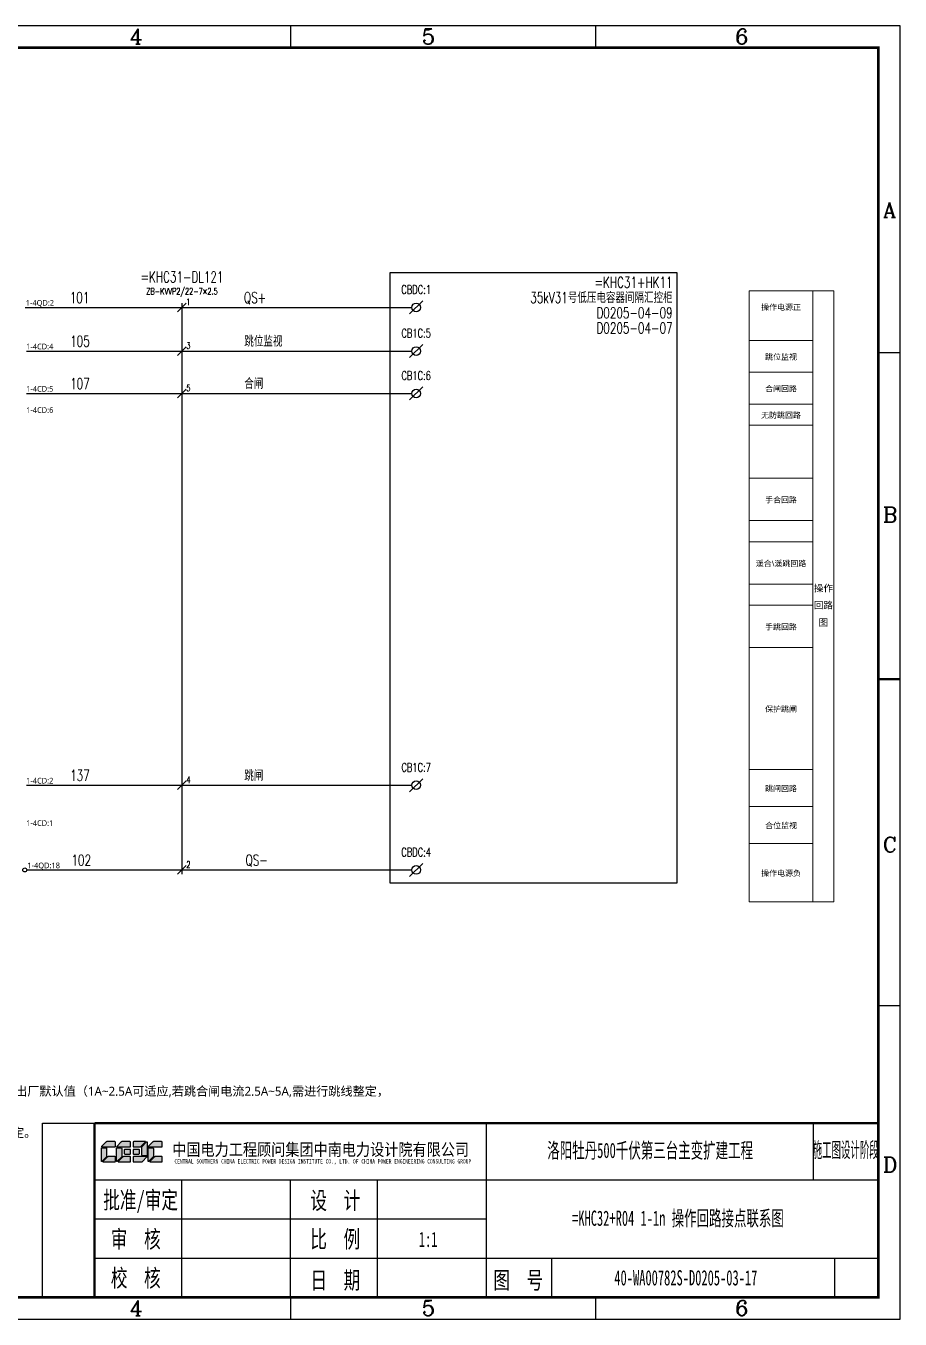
# Model space of a CAD drawing. Header units: inches. Extents: x 0 to 420, y 0 to 297.
# Drawn here: x 219.2 to 420, y 0 to 297 of the extents above; entities that cross this region are included whole.
import ezdxf
from ezdxf.enums import TextEntityAlignment as Align

# ---------------------------------------------------------------- set-up
doc = ezdxf.new("R2010")
doc.units = ezdxf.units.IN
doc.header["$MEASUREMENT"] = 0
for name, color, linetype, lineweight in [('EPLAN100', 7, 'Continuous', 25), ('EPLAN108', 7, 'Continuous', 25), ('EPLAN110', 7, 'Continuous', 0), ('EPLAN300', 7, 'Continuous', 25), ('EPLAN400', 7, 'Continuous', 25)]:
    doc.layers.add(name, color=color, linetype=linetype, lineweight=lineweight)
doc.layers.add('GPDRAW', color=1, linetype='Continuous')
doc.layers.add('layer 1', color=7, linetype='Continuous')
doc.layers.add('vhbarcode', color=7, linetype='Continuous', plot=False)
doc.styles.add('ROMANC', font='romanc')
doc.styles.add('SDDP', font='romans.shx', dxfattribs={"width": 0.7, "height": 2.5, "bigfont": 'hzdx1.shx'})
doc.styles.add('ZNDLXXDA_TEXT_STYLE', font='仿宋_GB2312.ttf')
doc.styles.add('微软雅黑', font='')
doc.styles.get('微软雅黑').set_extended_font_data('微软雅黑')

# ---------------------------------------------------------------- blocks, each defined once
blk = doc.blocks.new('XXDAFRAM-CH-HENG-A3')
at = {"color": 1}
for p, q in [((280, 297), (280, 292)), ((350, 297), (350, 292)), ((415, 222), (420, 222)), ((415, 72), (420, 72)), ((280, 5), (280, 0)), ((350, 5), (350, 0))]:
    blk.add_line(p, q, dxfattribs=at)
at = {"color": 1, "lineweight": 50}
blk.add_line((415, 147), (420, 147), dxfattribs=at)
at = {"color": 1}
blk.add_lwpolyline([(0, 0), (420, 0), (420, 297), (0, 297)], close=True, dxfattribs=at)
at = {"color": 1, "const_width": 0.6}
blk.add_lwpolyline([(25, 5), (415, 5), (415, 292), (25, 292)], close=True, dxfattribs=at)
at = {"color": 1, "style": 'ROMANC'}
for s, p in [('4', (244.59, 292.79)), ('5', (311.7, 292.79)), ('6', (383.65, 292.79)), ('4', (244.59, 0.79)), ('5', (311.7, 0.79)), ('6', (383.65, 0.79))]:
    blk.add_text(s, height=3.5, dxfattribs=at).set_placement(p, align=Align.CENTER)
for s, p in [('A', (416.07, 252.97)), ('B', (416.07, 183)), ('C', (416.07, 107.22)), ('D', (416.07, 33.72))]:
    blk.add_text(s, height=3.5, dxfattribs=at).set_placement(p)
blk = doc.blocks.new('ZNDLTubiao中文图标中能建版改')
h = blk.add_hatch(color=154)
h.set_gradient(color1=(0, 76, 153), color2=(0, 84, 168), one_color=1, tint=0.33)
edge = h.paths.add_edge_path()
edge.add_spline(control_points=[(-171.73, 33.02), (-171.73, 32.95), (-171.79, 32.89), (-171.86, 32.89), (-171.86, 32.89), (-171.86, 32.89), (-173.04, 32.89), (-173.04, 32.89), (-173.04, 32.89), (-173.11, 32.89), (-173.17, 32.95), (-173.17, 33.02), (-173.17, 33.02), (-173.17, 33.02), (-173.17, 33.86), (-173.17, 33.86), (-173.17, 33.86), (-173.17, 33.93), (-173.11, 33.99), (-173.04, 33.99), (-173.04, 33.99), (-173.04, 33.99), (-171.86, 33.99), (-171.86, 33.99), (-171.86, 33.99), (-171.79, 33.99), (-171.73, 33.93), (-171.73, 33.86), (-171.73, 33.86), (-171.73, 33.86), (-171.73, 33.02), (-171.73, 33.02)], knot_values=[0, 0, 0, 0, 0.125, 0.125, 0.125, 0.125, 0.25, 0.25, 0.25, 0.25, 0.375, 0.375, 0.375, 0.375, 0.5, 0.5, 0.5, 0.5, 0.625, 0.625, 0.625, 0.625, 0.75, 0.75, 0.75, 0.75, 0.875, 0.875, 0.875, 0.875, 1, 1, 1, 1], degree=3, periodic=0)
edge = h.paths.add_edge_path()
edge.add_spline(control_points=[(-174.86, 34.36), (-174.9, 34.36), (-174.94, 34.32), (-174.94, 34.27), (-174.94, 34.27), (-174.94, 34.27), (-174.94, 31.2), (-174.94, 31.2), (-174.94, 31.2), (-174.94, 31.17), (-174.89, 31.15), (-174.86, 31.19), (-174.86, 31.19), (-174.86, 31.19), (-173.81, 32.23), (-173.81, 32.23), (-173.81, 32.23), (-173.75, 32.29), (-173.74, 32.33), (-173.74, 32.4), (-173.74, 32.4), (-173.74, 32.4), (-173.74, 34.2), (-173.74, 34.2), (-173.74, 34.2), (-173.74, 34.34), (-173.81, 34.36), (-173.89, 34.36), (-173.89, 34.36), (-173.89, 34.36), (-174.86, 34.36), (-174.86, 34.36)], knot_values=[0, 0, 0, 0, 0.125, 0.125, 0.125, 0.125, 0.25, 0.25, 0.25, 0.25, 0.375, 0.375, 0.375, 0.375, 0.5, 0.5, 0.5, 0.5, 0.625, 0.625, 0.625, 0.625, 0.75, 0.75, 0.75, 0.75, 0.875, 0.875, 0.875, 0.875, 1, 1, 1, 1], degree=3, periodic=0)
edge = h.paths.add_edge_path()
edge.add_spline(control_points=[(-171.73, 31.27), (-171.73, 31.13), (-171.81, 31.11), (-171.89, 31.11), (-171.89, 31.11), (-171.89, 31.11), (-174.57, 31.11), (-174.57, 31.11), (-174.57, 31.11), (-174.59, 31.11), (-174.62, 31.16), (-174.58, 31.2), (-174.58, 31.2), (-174.58, 31.2), (-173.53, 32.25), (-173.53, 32.25), (-173.53, 32.25), (-173.47, 32.31), (-173.43, 32.32), (-173.36, 32.32), (-173.36, 32.32), (-173.36, 32.32), (-171.84, 32.32), (-171.84, 32.32), (-171.84, 32.32), (-171.73, 32.32), (-171.73, 32.26), (-171.73, 32.17), (-171.73, 32.17), (-171.73, 32.17), (-171.73, 31.27), (-171.73, 31.27)], knot_values=[0, 0, 0, 0, 0.125, 0.125, 0.125, 0.125, 0.25, 0.25, 0.25, 0.25, 0.375, 0.375, 0.375, 0.375, 0.5, 0.5, 0.5, 0.5, 0.625, 0.625, 0.625, 0.625, 0.75, 0.75, 0.75, 0.75, 0.875, 0.875, 0.875, 0.875, 1, 1, 1, 1], degree=3, periodic=0)
edge = h.paths.add_edge_path()
edge.add_spline(control_points=[(-171.73, 34.64), (-171.73, 34.6), (-171.77, 34.56), (-171.81, 34.56), (-171.81, 34.56), (-171.81, 34.56), (-174.91, 34.56), (-174.91, 34.56), (-174.91, 34.56), (-174.93, 34.56), (-174.96, 34.61), (-174.92, 34.64), (-174.92, 34.64), (-174.92, 34.64), (-173.87, 35.7), (-173.87, 35.7), (-173.87, 35.7), (-173.82, 35.75), (-173.78, 35.77), (-173.71, 35.77), (-173.71, 35.77), (-173.71, 35.77), (-171.89, 35.77), (-171.89, 35.77), (-171.89, 35.77), (-171.74, 35.77), (-171.73, 35.7), (-171.73, 35.62), (-171.73, 35.62), (-171.73, 35.62), (-171.73, 34.64), (-171.73, 34.64)], knot_values=[0, 0, 0, 0, 0.125, 0.125, 0.125, 0.125, 0.25, 0.25, 0.25, 0.25, 0.375, 0.375, 0.375, 0.375, 0.5, 0.5, 0.5, 0.5, 0.625, 0.625, 0.625, 0.625, 0.75, 0.75, 0.75, 0.75, 0.875, 0.875, 0.875, 0.875, 1, 1, 1, 1], degree=3, periodic=0)
edge = h.paths.add_edge_path()
edge.add_spline(control_points=[(-178.35, 34.36), (-178.39, 34.36), (-178.43, 34.32), (-178.43, 34.27), (-178.43, 34.27), (-178.43, 34.27), (-178.43, 31.23), (-178.43, 31.23), (-178.43, 31.23), (-178.43, 31.21), (-178.38, 31.18), (-178.35, 31.22), (-178.35, 31.22), (-178.35, 31.22), (-177.3, 32.26), (-177.3, 32.26), (-177.3, 32.26), (-177.25, 32.32), (-177.23, 32.36), (-177.23, 32.43), (-177.23, 32.43), (-177.23, 32.43), (-177.23, 34.2), (-177.23, 34.2), (-177.23, 34.2), (-177.23, 34.34), (-177.3, 34.36), (-177.38, 34.36), (-177.38, 34.36), (-177.38, 34.36), (-178.35, 34.36), (-178.35, 34.36)], knot_values=[0, 0, 0, 0, 0.125, 0.125, 0.125, 0.125, 0.25, 0.25, 0.25, 0.25, 0.375, 0.375, 0.375, 0.375, 0.5, 0.5, 0.5, 0.5, 0.625, 0.625, 0.625, 0.625, 0.75, 0.75, 0.75, 0.75, 0.875, 0.875, 0.875, 0.875, 1, 1, 1, 1], degree=3, periodic=0)
edge = h.paths.add_edge_path()
edge.add_spline(control_points=[(-175.22, 31.27), (-175.22, 31.13), (-175.29, 31.11), (-175.37, 31.11), (-175.37, 31.11), (-175.37, 31.11), (-178.09, 31.11), (-178.09, 31.11), (-178.09, 31.11), (-178.12, 31.11), (-178.14, 31.16), (-178.11, 31.2), (-178.11, 31.2), (-178.11, 31.2), (-177.05, 32.25), (-177.05, 32.25), (-177.05, 32.25), (-177, 32.31), (-176.96, 32.32), (-176.89, 32.32), (-176.89, 32.32), (-176.89, 32.32), (-175.33, 32.32), (-175.33, 32.32), (-175.33, 32.32), (-175.21, 32.32), (-175.22, 32.26), (-175.22, 32.17), (-175.22, 32.17), (-175.22, 32.17), (-175.22, 31.27), (-175.22, 31.27)], knot_values=[0, 0, 0, 0, 0.125, 0.125, 0.125, 0.125, 0.25, 0.25, 0.25, 0.25, 0.375, 0.375, 0.375, 0.375, 0.5, 0.5, 0.5, 0.5, 0.625, 0.625, 0.625, 0.625, 0.75, 0.75, 0.75, 0.75, 0.875, 0.875, 0.875, 0.875, 1, 1, 1, 1], degree=3, periodic=0)
edge = h.paths.add_edge_path()
edge.add_spline(control_points=[(-175.22, 34.64), (-175.22, 34.6), (-175.25, 34.56), (-175.3, 34.56), (-175.3, 34.56), (-175.3, 34.56), (-178.4, 34.56), (-178.4, 34.56), (-178.4, 34.56), (-178.42, 34.56), (-178.45, 34.61), (-178.41, 34.64), (-178.41, 34.64), (-178.41, 34.64), (-177.37, 35.7), (-177.37, 35.7), (-177.37, 35.7), (-177.31, 35.75), (-177.27, 35.77), (-177.21, 35.77), (-177.21, 35.77), (-177.21, 35.77), (-175.38, 35.77), (-175.38, 35.77), (-175.38, 35.77), (-175.23, 35.77), (-175.22, 35.7), (-175.22, 35.62), (-175.22, 35.62), (-175.22, 35.62), (-175.22, 34.64), (-175.22, 34.64)], knot_values=[0, 0, 0, 0, 0.125, 0.125, 0.125, 0.125, 0.25, 0.25, 0.25, 0.25, 0.375, 0.375, 0.375, 0.375, 0.5, 0.5, 0.5, 0.5, 0.625, 0.625, 0.625, 0.625, 0.75, 0.75, 0.75, 0.75, 0.875, 0.875, 0.875, 0.875, 1, 1, 1, 1], degree=3, periodic=0)
edge = h.paths.add_edge_path()
edge.add_spline(control_points=[(-167.59, 34.36), (-167.64, 34.36), (-167.67, 34.32), (-167.67, 34.27), (-167.67, 34.27), (-167.67, 34.27), (-167.67, 31.2), (-167.67, 31.2), (-167.67, 31.2), (-167.67, 31.18), (-167.63, 31.15), (-167.59, 31.19), (-167.59, 31.19), (-167.59, 31.19), (-166.55, 32.24), (-166.55, 32.24), (-166.55, 32.24), (-166.49, 32.29), (-166.48, 32.33), (-166.48, 32.4), (-166.48, 32.4), (-166.48, 32.4), (-166.48, 34.2), (-166.48, 34.2), (-166.48, 34.2), (-166.48, 34.34), (-166.54, 34.36), (-166.62, 34.36), (-166.62, 34.36), (-166.62, 34.36), (-167.59, 34.36), (-167.59, 34.36)], knot_values=[0, 0, 0, 0, 0.125, 0.125, 0.125, 0.125, 0.25, 0.25, 0.25, 0.25, 0.375, 0.375, 0.375, 0.375, 0.5, 0.5, 0.5, 0.5, 0.625, 0.625, 0.625, 0.625, 0.75, 0.75, 0.75, 0.75, 0.875, 0.875, 0.875, 0.875, 1, 1, 1, 1], degree=3, periodic=0)
edge = h.paths.add_edge_path()
edge.add_spline(control_points=[(-164.46, 31.27), (-164.46, 31.13), (-164.54, 31.11), (-164.62, 31.11), (-164.62, 31.11), (-164.62, 31.11), (-167.31, 31.11), (-167.31, 31.11), (-167.31, 31.11), (-167.34, 31.11), (-167.36, 31.16), (-167.33, 31.2), (-167.33, 31.2), (-167.33, 31.2), (-166.27, 32.25), (-166.27, 32.25), (-166.27, 32.25), (-166.22, 32.3), (-166.18, 32.32), (-166.11, 32.32), (-166.11, 32.32), (-166.11, 32.32), (-164.57, 32.32), (-164.57, 32.32), (-164.57, 32.32), (-164.45, 32.32), (-164.46, 32.26), (-164.46, 32.17), (-164.46, 32.17), (-164.46, 32.17), (-164.46, 31.27), (-164.46, 31.27)], knot_values=[0, 0, 0, 0, 0.125, 0.125, 0.125, 0.125, 0.25, 0.25, 0.25, 0.25, 0.375, 0.375, 0.375, 0.375, 0.5, 0.5, 0.5, 0.5, 0.625, 0.625, 0.625, 0.625, 0.75, 0.75, 0.75, 0.75, 0.875, 0.875, 0.875, 0.875, 1, 1, 1, 1], degree=3, periodic=0)
edge = h.paths.add_edge_path()
edge.add_spline(control_points=[(-164.46, 34.64), (-164.46, 34.6), (-164.49, 34.56), (-164.54, 34.56), (-164.54, 34.56), (-164.54, 34.56), (-167.66, 34.56), (-167.66, 34.56), (-167.66, 34.56), (-167.69, 34.56), (-167.71, 34.61), (-167.68, 34.64), (-167.68, 34.64), (-167.68, 34.64), (-166.63, 35.7), (-166.63, 35.7), (-166.63, 35.7), (-166.57, 35.75), (-166.54, 35.77), (-166.47, 35.77), (-166.47, 35.77), (-166.47, 35.77), (-164.62, 35.77), (-164.62, 35.77), (-164.62, 35.77), (-164.47, 35.77), (-164.46, 35.7), (-164.46, 35.62), (-164.46, 35.62), (-164.46, 35.62), (-164.46, 34.64), (-164.46, 34.64)], knot_values=[0, 0, 0, 0, 0.125, 0.125, 0.125, 0.125, 0.25, 0.25, 0.25, 0.25, 0.375, 0.375, 0.375, 0.375, 0.5, 0.5, 0.5, 0.5, 0.625, 0.625, 0.625, 0.625, 0.75, 0.75, 0.75, 0.75, 0.875, 0.875, 0.875, 0.875, 1, 1, 1, 1], degree=3, periodic=0)
h = blk.add_hatch(color=1)
h.set_gradient(color1=(255, 0, 0), color2=(184, 0, 0), one_color=1, tint=0.36)
edge = h.paths.add_edge_path()
edge.add_spline(control_points=[(-171.16, 33.86), (-171.16, 33.93), (-171.1, 33.99), (-171.03, 33.99), (-171.03, 33.99), (-171.03, 33.99), (-169.85, 33.99), (-169.85, 33.99), (-169.85, 33.99), (-169.78, 33.99), (-169.72, 33.93), (-169.72, 33.86), (-169.72, 33.86), (-169.72, 33.86), (-169.72, 33.02), (-169.72, 33.02), (-169.72, 33.02), (-169.72, 32.95), (-169.78, 32.89), (-169.85, 32.89), (-169.85, 32.89), (-169.85, 32.89), (-171.03, 32.89), (-171.03, 32.89), (-171.03, 32.89), (-171.1, 32.89), (-171.16, 32.95), (-171.16, 33.02), (-171.16, 33.02), (-171.16, 33.02), (-171.16, 33.86), (-171.16, 33.86)], knot_values=[0, 0, 0, 0, 0.125, 0.125, 0.125, 0.125, 0.25, 0.25, 0.25, 0.25, 0.375, 0.375, 0.375, 0.375, 0.5, 0.5, 0.5, 0.5, 0.625, 0.625, 0.625, 0.625, 0.75, 0.75, 0.75, 0.75, 0.875, 0.875, 0.875, 0.875, 1, 1, 1, 1], degree=3, periodic=0)
edge = h.paths.add_edge_path()
edge.add_spline(control_points=[(-168.04, 32.52), (-167.99, 32.52), (-167.95, 32.56), (-167.95, 32.61), (-167.95, 32.61), (-167.95, 32.61), (-167.95, 35.68), (-167.95, 35.68), (-167.95, 35.68), (-167.95, 35.71), (-168, 35.73), (-168.04, 35.7), (-168.04, 35.7), (-168.04, 35.7), (-169.08, 34.65), (-169.08, 34.65), (-169.08, 34.65), (-169.13, 34.6), (-169.15, 34.56), (-169.15, 34.49), (-169.15, 34.49), (-169.15, 34.49), (-169.15, 32.69), (-169.15, 32.69), (-169.15, 32.69), (-169.15, 32.54), (-169.08, 32.52), (-169, 32.52), (-169, 32.52), (-169, 32.52), (-168.04, 32.52), (-168.04, 32.52)], knot_values=[0, 0, 0, 0, 0.125, 0.125, 0.125, 0.125, 0.25, 0.25, 0.25, 0.25, 0.375, 0.375, 0.375, 0.375, 0.5, 0.5, 0.5, 0.5, 0.625, 0.625, 0.625, 0.625, 0.75, 0.75, 0.75, 0.75, 0.875, 0.875, 0.875, 0.875, 1, 1, 1, 1], degree=3, periodic=0)
edge = h.paths.add_edge_path()
edge.add_spline(control_points=[(-171.16, 35.61), (-171.16, 35.75), (-171.08, 35.77), (-171, 35.77), (-171, 35.77), (-171, 35.77), (-168.32, 35.77), (-168.32, 35.77), (-168.32, 35.77), (-168.3, 35.77), (-168.27, 35.72), (-168.31, 35.69), (-168.31, 35.69), (-168.31, 35.69), (-169.36, 34.63), (-169.36, 34.63), (-169.36, 34.63), (-169.42, 34.57), (-169.46, 34.56), (-169.52, 34.56), (-169.52, 34.56), (-169.52, 34.56), (-171.05, 34.56), (-171.05, 34.56), (-171.05, 34.56), (-171.16, 34.56), (-171.16, 34.63), (-171.16, 34.71), (-171.16, 34.71), (-171.16, 34.71), (-171.16, 35.61), (-171.16, 35.61)], knot_values=[0, 0, 0, 0, 0.125, 0.125, 0.125, 0.125, 0.25, 0.25, 0.25, 0.25, 0.375, 0.375, 0.375, 0.375, 0.5, 0.5, 0.5, 0.5, 0.625, 0.625, 0.625, 0.625, 0.75, 0.75, 0.75, 0.75, 0.875, 0.875, 0.875, 0.875, 1, 1, 1, 1], degree=3, periodic=0)
edge = h.paths.add_edge_path()
edge.add_spline(control_points=[(-171.16, 32.24), (-171.16, 32.29), (-171.12, 32.32), (-171.08, 32.32), (-171.08, 32.32), (-171.08, 32.32), (-167.98, 32.32), (-167.98, 32.32), (-167.98, 32.32), (-167.96, 32.32), (-167.93, 32.28), (-167.97, 32.24), (-167.97, 32.24), (-167.97, 32.24), (-169.02, 31.18), (-169.02, 31.18), (-169.02, 31.18), (-169.07, 31.13), (-169.11, 31.11), (-169.18, 31.11), (-169.18, 31.11), (-169.18, 31.11), (-171, 31.11), (-171, 31.11), (-171, 31.11), (-171.15, 31.11), (-171.16, 31.18), (-171.16, 31.26), (-171.16, 31.26), (-171.16, 31.26), (-171.16, 32.24), (-171.16, 32.24)], knot_values=[0, 0, 0, 0, 0.125, 0.125, 0.125, 0.125, 0.25, 0.25, 0.25, 0.25, 0.375, 0.375, 0.375, 0.375, 0.5, 0.5, 0.5, 0.5, 0.625, 0.625, 0.625, 0.625, 0.75, 0.75, 0.75, 0.75, 0.875, 0.875, 0.875, 0.875, 1, 1, 1, 1], degree=3, periodic=0)
blk.add_point((0, 0))
at = {"layer": 'GPDRAW'}
for p, q in [((0, 40), (0, 0)), ((0, 0), (-180, 0))]:
    blk.add_line(p, q, dxfattribs=at)
at = {"layer": 'GPDRAW', "const_width": 0.5}
for points in [[(-180, 40), (0, 40)], [(-180, 0), (-180, 40)]]:
    blk.add_lwpolyline(points, dxfattribs=at)
at = {"layer": 'GPDRAW'}
for points in [[(-115, 0), (-90, 0), (-90, 40)], [(0, 40), (-15, 40), (-15, 27)], [(-180, 0), (-160, 0), (-160, 27), (-160, 27)], [(-180, 27), (-180, 27), (0, 27)], [(-160, 0), (-135, 0), (-135, 27)], [(-135, 0), (-115, 0), (-115, 27)], [(-180, 9), (-180, 18), (-90, 18)], [(-180, 0), (-180, 9), (0, 9)], [(-90, 0), (-75, 0), (-75, 9)], [(0, 0), (-10, 0), (-10, 9)], [(-90, 0), (-75, 0)]]:
    blk.add_lwpolyline(points, dxfattribs=at)
at = {"layer": 'layer 1', "color": 154}
for points in [[(-175.22, 34.64), (-175.22, 34.6), (-175.25, 34.56), (-175.3, 34.56), (-175.3, 34.56), (-175.3, 34.56), (-178.4, 34.56), (-178.4, 34.56), (-178.4, 34.56), (-178.42, 34.56), (-178.45, 34.61), (-178.41, 34.64), (-178.41, 34.64), (-178.41, 34.64), (-177.37, 35.7), (-177.37, 35.7), (-177.37, 35.7), (-177.31, 35.75), (-177.27, 35.77), (-177.21, 35.77), (-177.21, 35.77), (-177.21, 35.77), (-175.38, 35.77), (-175.38, 35.77), (-175.38, 35.77), (-175.23, 35.77), (-175.22, 35.7), (-175.22, 35.62), (-175.22, 35.62), (-175.22, 35.62), (-175.22, 34.64), (-175.22, 34.64)], [(-171.73, 34.64), (-171.73, 34.6), (-171.77, 34.56), (-171.81, 34.56), (-171.81, 34.56), (-171.81, 34.56), (-174.91, 34.56), (-174.91, 34.56), (-174.91, 34.56), (-174.93, 34.56), (-174.96, 34.61), (-174.92, 34.64), (-174.92, 34.64), (-174.92, 34.64), (-173.87, 35.7), (-173.87, 35.7), (-173.87, 35.7), (-173.82, 35.75), (-173.78, 35.77), (-173.71, 35.77), (-173.71, 35.77), (-173.71, 35.77), (-171.89, 35.77), (-171.89, 35.77), (-171.89, 35.77), (-171.74, 35.77), (-171.73, 35.7), (-171.73, 35.62), (-171.73, 35.62), (-171.73, 35.62), (-171.73, 34.64), (-171.73, 34.64)], [(-164.46, 34.64), (-164.46, 34.6), (-164.49, 34.56), (-164.54, 34.56), (-164.54, 34.56), (-164.54, 34.56), (-167.66, 34.56), (-167.66, 34.56), (-167.66, 34.56), (-167.69, 34.56), (-167.71, 34.61), (-167.68, 34.64), (-167.68, 34.64), (-167.68, 34.64), (-166.63, 35.7), (-166.63, 35.7), (-166.63, 35.7), (-166.57, 35.75), (-166.54, 35.77), (-166.47, 35.77), (-166.47, 35.77), (-166.47, 35.77), (-164.62, 35.77), (-164.62, 35.77), (-164.62, 35.77), (-164.47, 35.77), (-164.46, 35.7), (-164.46, 35.62), (-164.46, 35.62), (-164.46, 35.62), (-164.46, 34.64), (-164.46, 34.64)], [(-178.35, 34.36), (-178.39, 34.36), (-178.43, 34.32), (-178.43, 34.27), (-178.43, 34.27), (-178.43, 34.27), (-178.43, 31.23), (-178.43, 31.23), (-178.43, 31.23), (-178.43, 31.21), (-178.38, 31.18), (-178.35, 31.22), (-178.35, 31.22), (-178.35, 31.22), (-177.3, 32.26), (-177.3, 32.26), (-177.3, 32.26), (-177.25, 32.32), (-177.23, 32.36), (-177.23, 32.43), (-177.23, 32.43), (-177.23, 32.43), (-177.23, 34.2), (-177.23, 34.2), (-177.23, 34.2), (-177.23, 34.34), (-177.3, 34.36), (-177.38, 34.36), (-177.38, 34.36), (-177.38, 34.36), (-178.35, 34.36), (-178.35, 34.36)], [(-174.86, 34.36), (-174.9, 34.36), (-174.94, 34.32), (-174.94, 34.27), (-174.94, 34.27), (-174.94, 34.27), (-174.94, 31.2), (-174.94, 31.2), (-174.94, 31.2), (-174.94, 31.17), (-174.89, 31.15), (-174.86, 31.19), (-174.86, 31.19), (-174.86, 31.19), (-173.81, 32.23), (-173.81, 32.23), (-173.81, 32.23), (-173.75, 32.29), (-173.74, 32.33), (-173.74, 32.4), (-173.74, 32.4), (-173.74, 32.4), (-173.74, 34.2), (-173.74, 34.2), (-173.74, 34.2), (-173.74, 34.34), (-173.81, 34.36), (-173.89, 34.36), (-173.89, 34.36), (-173.89, 34.36), (-174.86, 34.36), (-174.86, 34.36)], [(-171.73, 33.02), (-171.73, 32.95), (-171.79, 32.89), (-171.86, 32.89), (-171.86, 32.89), (-171.86, 32.89), (-173.04, 32.89), (-173.04, 32.89), (-173.04, 32.89), (-173.11, 32.89), (-173.17, 32.95), (-173.17, 33.02), (-173.17, 33.02), (-173.17, 33.02), (-173.17, 33.86), (-173.17, 33.86), (-173.17, 33.86), (-173.17, 33.93), (-173.11, 33.99), (-173.04, 33.99), (-173.04, 33.99), (-173.04, 33.99), (-171.86, 33.99), (-171.86, 33.99), (-171.86, 33.99), (-171.79, 33.99), (-171.73, 33.93), (-171.73, 33.86), (-171.73, 33.86), (-171.73, 33.86), (-171.73, 33.02), (-171.73, 33.02)], [(-167.59, 34.36), (-167.64, 34.36), (-167.67, 34.32), (-167.67, 34.27), (-167.67, 34.27), (-167.67, 34.27), (-167.67, 31.2), (-167.67, 31.2), (-167.67, 31.2), (-167.67, 31.18), (-167.63, 31.15), (-167.59, 31.19), (-167.59, 31.19), (-167.59, 31.19), (-166.55, 32.24), (-166.55, 32.24), (-166.55, 32.24), (-166.49, 32.29), (-166.48, 32.33), (-166.48, 32.4), (-166.48, 32.4), (-166.48, 32.4), (-166.48, 34.2), (-166.48, 34.2), (-166.48, 34.2), (-166.48, 34.34), (-166.54, 34.36), (-166.62, 34.36), (-166.62, 34.36), (-166.62, 34.36), (-167.59, 34.36), (-167.59, 34.36)], [(-175.22, 31.27), (-175.22, 31.13), (-175.29, 31.11), (-175.37, 31.11), (-175.37, 31.11), (-175.37, 31.11), (-178.09, 31.11), (-178.09, 31.11), (-178.09, 31.11), (-178.12, 31.11), (-178.14, 31.16), (-178.11, 31.2), (-178.11, 31.2), (-178.11, 31.2), (-177.05, 32.25), (-177.05, 32.25), (-177.05, 32.25), (-177, 32.31), (-176.96, 32.32), (-176.89, 32.32), (-176.89, 32.32), (-176.89, 32.32), (-175.33, 32.32), (-175.33, 32.32), (-175.33, 32.32), (-175.21, 32.32), (-175.22, 32.26), (-175.22, 32.17), (-175.22, 32.17), (-175.22, 32.17), (-175.22, 31.27), (-175.22, 31.27)], [(-171.73, 31.27), (-171.73, 31.13), (-171.81, 31.11), (-171.89, 31.11), (-171.89, 31.11), (-171.89, 31.11), (-174.57, 31.11), (-174.57, 31.11), (-174.57, 31.11), (-174.59, 31.11), (-174.62, 31.16), (-174.58, 31.2), (-174.58, 31.2), (-174.58, 31.2), (-173.53, 32.25), (-173.53, 32.25), (-173.53, 32.25), (-173.47, 32.31), (-173.43, 32.32), (-173.36, 32.32), (-173.36, 32.32), (-173.36, 32.32), (-171.84, 32.32), (-171.84, 32.32), (-171.84, 32.32), (-171.73, 32.32), (-171.73, 32.26), (-171.73, 32.17), (-171.73, 32.17), (-171.73, 32.17), (-171.73, 31.27), (-171.73, 31.27)], [(-164.46, 31.27), (-164.46, 31.13), (-164.54, 31.11), (-164.62, 31.11), (-164.62, 31.11), (-164.62, 31.11), (-167.31, 31.11), (-167.31, 31.11), (-167.31, 31.11), (-167.34, 31.11), (-167.36, 31.16), (-167.33, 31.2), (-167.33, 31.2), (-167.33, 31.2), (-166.27, 32.25), (-166.27, 32.25), (-166.27, 32.25), (-166.22, 32.3), (-166.18, 32.32), (-166.11, 32.32), (-166.11, 32.32), (-166.11, 32.32), (-164.57, 32.32), (-164.57, 32.32), (-164.57, 32.32), (-164.45, 32.32), (-164.46, 32.26), (-164.46, 32.17), (-164.46, 32.17), (-164.46, 32.17), (-164.46, 31.27), (-164.46, 31.27)]]:
    blk.add_open_spline(points, degree=3, knots=[0, 0, 0, 0, 0.125, 0.125, 0.125, 0.125, 0.25, 0.25, 0.25, 0.25, 0.375, 0.375, 0.375, 0.375, 0.5, 0.5, 0.5, 0.5, 0.625, 0.625, 0.625, 0.625, 0.75, 0.75, 0.75, 0.75, 0.875, 0.875, 0.875, 0.875, 1, 1, 1, 1], dxfattribs=at)
at = {"layer": 'layer 1', "color": 22}
for points in [[(-171.16, 35.61), (-171.16, 35.75), (-171.08, 35.77), (-171, 35.77), (-171, 35.77), (-171, 35.77), (-168.32, 35.77), (-168.32, 35.77), (-168.32, 35.77), (-168.3, 35.77), (-168.27, 35.72), (-168.31, 35.69), (-168.31, 35.69), (-168.31, 35.69), (-169.36, 34.63), (-169.36, 34.63), (-169.36, 34.63), (-169.42, 34.57), (-169.46, 34.56), (-169.52, 34.56), (-169.52, 34.56), (-169.52, 34.56), (-171.05, 34.56), (-171.05, 34.56), (-171.05, 34.56), (-171.16, 34.56), (-171.16, 34.63), (-171.16, 34.71), (-171.16, 34.71), (-171.16, 34.71), (-171.16, 35.61), (-171.16, 35.61)], [(-168.04, 32.52), (-167.99, 32.52), (-167.95, 32.56), (-167.95, 32.61), (-167.95, 32.61), (-167.95, 32.61), (-167.95, 35.68), (-167.95, 35.68), (-167.95, 35.68), (-167.95, 35.71), (-168, 35.73), (-168.04, 35.7), (-168.04, 35.7), (-168.04, 35.7), (-169.08, 34.65), (-169.08, 34.65), (-169.08, 34.65), (-169.13, 34.6), (-169.15, 34.56), (-169.15, 34.49), (-169.15, 34.49), (-169.15, 34.49), (-169.15, 32.69), (-169.15, 32.69), (-169.15, 32.69), (-169.15, 32.54), (-169.08, 32.52), (-169, 32.52), (-169, 32.52), (-169, 32.52), (-168.04, 32.52), (-168.04, 32.52)], [(-171.16, 33.86), (-171.16, 33.93), (-171.1, 33.99), (-171.03, 33.99), (-171.03, 33.99), (-171.03, 33.99), (-169.85, 33.99), (-169.85, 33.99), (-169.85, 33.99), (-169.78, 33.99), (-169.72, 33.93), (-169.72, 33.86), (-169.72, 33.86), (-169.72, 33.86), (-169.72, 33.02), (-169.72, 33.02), (-169.72, 33.02), (-169.72, 32.95), (-169.78, 32.89), (-169.85, 32.89), (-169.85, 32.89), (-169.85, 32.89), (-171.03, 32.89), (-171.03, 32.89), (-171.03, 32.89), (-171.1, 32.89), (-171.16, 32.95), (-171.16, 33.02), (-171.16, 33.02), (-171.16, 33.02), (-171.16, 33.86), (-171.16, 33.86)], [(-171.16, 32.24), (-171.16, 32.29), (-171.12, 32.32), (-171.08, 32.32), (-171.08, 32.32), (-171.08, 32.32), (-167.98, 32.32), (-167.98, 32.32), (-167.98, 32.32), (-167.96, 32.32), (-167.93, 32.28), (-167.97, 32.24), (-167.97, 32.24), (-167.97, 32.24), (-169.02, 31.18), (-169.02, 31.18), (-169.02, 31.18), (-169.07, 31.13), (-169.11, 31.11), (-169.18, 31.11), (-169.18, 31.11), (-169.18, 31.11), (-171, 31.11), (-171, 31.11), (-171, 31.11), (-171.15, 31.11), (-171.16, 31.18), (-171.16, 31.26), (-171.16, 31.26), (-171.16, 31.26), (-171.16, 32.24), (-171.16, 32.24)]]:
    blk.add_open_spline(points, degree=3, knots=[0, 0, 0, 0, 0.125, 0.125, 0.125, 0.125, 0.25, 0.25, 0.25, 0.25, 0.375, 0.375, 0.375, 0.375, 0.5, 0.5, 0.5, 0.5, 0.625, 0.625, 0.625, 0.625, 0.75, 0.75, 0.75, 0.75, 0.875, 0.875, 0.875, 0.875, 1, 1, 1, 1], dxfattribs=at)
at = {"layer": 'vhbarcode'}
blk.add_lwpolyline([(-180, 0), (-192, 0), (-192, 40), (-180, 40)], close=True, dxfattribs=at)
at = {"style": 'ZNDLXXDA_TEXT_STYLE', "width": 0.7}
for tag, p in [('PROJECTNAME1', (-52.23, 33.9)), ('DESIGNPERIOD', (-7.5, 32.13)), ('PROJECTNAME2', (-52.14, 29.62)), ('PROJECTNAME', (-52.41, 32)), ('DWGNAME1', (-45.82, 18.75)), ('DWGNAME', (-46.02, 16.43)), ('SCALE', (-103.39, 11.57)), ('DWGNAME2', (-45.82, 13.42)), ('DWGNO', (-44.21, 2.75)), ('VERSION', (-5.15, 3.33))]:
    blk.add_attdef(tag, text='', height=3.5, dxfattribs=at).set_placement(p, align=Align.CENTER)
at = {"style": 'ZNDLXXDA_TEXT_STYLE', "width": 0.7, "flags": 1}
for tag, p, height in [('APPROVEDBY1', (-160, 18), 3.5), ('DESIGNEDBY1', (-115, 18), 3.5), ('REVIEWEDBY1', (-160, 9), 3.5), ('BARCODEPOSITION', (-192, 0), 3.5), ('CHECKEDBY1', (-160, 0), 3.5), ('DATE', (-115, 0), 2.5)]:
    blk.add_attdef(tag, p, '', height=height, dxfattribs=at)
at = {"layer": 'GPDRAW', "style": 'ZNDLXXDA_TEXT_STYLE'}
for s, height, width, p in [('中国电力工程顾问集团中南电力设计院有限公司', 2.8, 0.85, (-162.17, 32.54)), ('批准/审定', 4, 0.7, (-178.02, 20.35)), ('设  计', 4, 0.7, (-130.45, 20.25)), ('审  核', 4, 0.7, (-176.27, 11.38)), ('比  例', 4, 0.7, (-130.45, 11.38)), ('校  核', 4, 0.7, (-176.27, 2.44)), ('日  期', 4, 0.7, (-130.45, 1.95)), ('图  号', 4, 0.7, (-88.42, 1.95))]:
    blk.add_text(s, height=height, dxfattribs=dict(at, width=width)).set_placement(p)
at = {"layer": 'GPDRAW', "style": 'ZNDLXXDA_TEXT_STYLE', "width": 0.698922}
blk.add_text('CENTRAL SOUTHERN CHINA ELECTRIC POWER DESIGN INSTITUTE CO., LTD. OF CHINA POWER ENGINEERING CONSULTING GROUP', height=1, dxfattribs=at).set_placement((-161.67, 30.74), (-93.51, 30.74), align=Align.FIT)
blk = doc.blocks.new('*U5')
at = {"color": 0}
blk.add_line((88.05, -1.5), (91.05, 1.5), dxfattribs=at)
blk.add_lwpolyline([(0, 0), (88.55, 0)], dxfattribs=at)
blk.add_circle((89.55, 0), 1, dxfattribs=at)
at = {"color": 0, "style": 'SDDP', "width": 0.7}
for tag in ['StartTer', 'EndTer']:
    blk.add_attdef(tag, text='', height=2, dxfattribs=at).set_placement((0, 0), align=Align.BOTTOM_CENTER)
for tag in ['WireSerial', 'WireDescription', 'WireDirection', 'LoopCode']:
    blk.add_attdef(tag, (0, 0), '', height=2.5, dxfattribs=at)
for tag in ['OtherEquCode', 'OtherEquName']:
    blk.add_attdef(tag, text='', height=2.5, dxfattribs=at).set_placement((0, 0), align=Align.MIDDLE_LEFT)
blk = doc.blocks.new('*U6')
at = {"color": 0}
blk.add_line((87.67, -1.5), (90.67, 1.5), dxfattribs=at)
blk.add_lwpolyline([(0, 0), (88.17, 0)], dxfattribs=at)
blk.add_circle((89.17, 0), 1, dxfattribs=at)
at = {"color": 0, "style": 'SDDP', "width": 0.7}
for tag in ['StartTer', 'EndTer']:
    blk.add_attdef(tag, text='', height=2, dxfattribs=at).set_placement((0, 0), align=Align.BOTTOM_CENTER)
for tag in ['WireSerial', 'WireDescription', 'WireDirection', 'LoopCode']:
    blk.add_attdef(tag, (0, 0), '', height=2.5, dxfattribs=at)
for tag in ['OtherEquCode', 'OtherEquName']:
    blk.add_attdef(tag, text='', height=2.5, dxfattribs=at).set_placement((0, 0), align=Align.MIDDLE_LEFT)
blk = doc.blocks.new('*U7')
at = {"color": 0}
blk.add_line((87.96, -1.5), (90.96, 1.5), dxfattribs=at)
blk.add_lwpolyline([(0, 0), (88.46, 0)], dxfattribs=at)
blk.add_circle((89.46, 0), 1, dxfattribs=at)
at = {"color": 0, "style": 'SDDP', "width": 0.7}
for tag in ['StartTer', 'EndTer']:
    blk.add_attdef(tag, text='', height=2, dxfattribs=at).set_placement((0, 0), align=Align.BOTTOM_CENTER)
for tag in ['WireSerial', 'WireDescription', 'WireDirection', 'LoopCode']:
    blk.add_attdef(tag, (0, 0), '', height=2.5, dxfattribs=at)
for tag in ['OtherEquCode', 'OtherEquName']:
    blk.add_attdef(tag, text='', height=2.5, dxfattribs=at).set_placement((0, 0), align=Align.MIDDLE_LEFT)
blk = doc.blocks.new('*U8')
at = {"color": 0}
blk.add_line((87.96, -1.5), (90.96, 1.5), dxfattribs=at)
blk.add_lwpolyline([(0, 0), (88.46, 0)], dxfattribs=at)
blk.add_circle((89.46, 0), 1, dxfattribs=at)
at = {"color": 0, "style": 'SDDP', "width": 0.7}
for tag in ['StartTer', 'EndTer']:
    blk.add_attdef(tag, text='', height=2, dxfattribs=at).set_placement((0, 0), align=Align.BOTTOM_CENTER)
for tag in ['WireSerial', 'WireDescription', 'WireDirection', 'LoopCode']:
    blk.add_attdef(tag, (0, 0), '', height=2.5, dxfattribs=at)
for tag in ['OtherEquCode', 'OtherEquName']:
    blk.add_attdef(tag, text='', height=2.5, dxfattribs=at).set_placement((0, 0), align=Align.MIDDLE_LEFT)
blk = doc.blocks.new('*U9')
at = {"color": 0}
blk.add_line((87.96, -1.5), (90.96, 1.5), dxfattribs=at)
blk.add_lwpolyline([(0, 0), (88.46, 0)], dxfattribs=at)
blk.add_circle((89.46, 0), 1, dxfattribs=at)
at = {"color": 0, "style": 'SDDP', "width": 0.7}
for tag in ['StartTer', 'EndTer']:
    blk.add_attdef(tag, text='', height=2, dxfattribs=at).set_placement((0, 0), align=Align.BOTTOM_CENTER)
for tag in ['WireSerial', 'WireDescription', 'WireDirection', 'LoopCode']:
    blk.add_attdef(tag, (0, 0), '', height=2.5, dxfattribs=at)
for tag in ['OtherEquCode', 'OtherEquName']:
    blk.add_attdef(tag, text='', height=2.5, dxfattribs=at).set_placement((0, 0), align=Align.MIDDLE_LEFT)
blk = doc.blocks.new('*U10')
at = {"color": 0}
for p, q in [((-1, -1), (1, 1)), ((0, 1), (0, -130.2)), ((-1, -11.03), (1, -9.03)), ((-1, -20.76), (1, -18.76)), ((-1, -110.74), (1, -108.74)), ((-1, -130.2), (1, -128.2))]:
    blk.add_line(p, q, dxfattribs=at)
at = {"color": 0, "style": 'SDDP', "width": 0.7}
for s, p in [('1', (1, 0.5)), ('3', (1, -9.53)), ('5', (1, -19.26)), ('4', (1, -109.24)), ('2', (1, -128.7))]:
    blk.add_text(s, height=1.5, dxfattribs=at).set_placement(p)
for tag, height in [('CableCode', 2.5), ('CableSpec', 1.5)]:
    blk.add_attdef(tag, text='', height=height, dxfattribs=at).set_placement((0, 0), align=Align.BOTTOM_CENTER)
blk = doc.blocks.new('*U11')
at = {"color": 0}
blk.add_lwpolyline([(0, 0), (65.9, 0), (65.9, -140.2), (0, -140.2), (0, 0)], dxfattribs=at)
at = {"color": 0, "style": 'SDDP', "width": 0.7}
for tag in ['OtherEquName', 'OtherEquCode']:
    blk.add_attdef(tag, text='', height=2.5, dxfattribs=at).set_placement((0, 0), align=Align.RIGHT)

msp = doc.modelspace()

# ---------------------------------------------------------------- linework, layer by layer
at = {"layer": 'EPLAN100', "lineweight": 0, "ltscale": 4}
for points in [[(385.35, 178.54), (399.94, 178.54), (399.94, 183.41), (385.35, 183.41)], [(385.35, 163.95), (399.94, 163.95), (399.94, 168.82), (385.35, 168.82)]]:
    msp.add_lwpolyline(points, close=True, dxfattribs=at)
at = {"layer": 'EPLAN108', "linetype": 'Continuous', "lineweight": 0}
msp.add_lwpolyline([(399.94, 95.86), (404.81, 95.86), (404.81, 236.16), (399.94, 236.16)], close=True, dxfattribs=at)
at = {"layer": 'EPLAN110', "color": 7, "ltscale": 4}
for points in [[(385.35, 224.75), (399.94, 224.75), (399.94, 236.16), (385.35, 236.16)], [(385.35, 217.46), (399.94, 217.46), (399.94, 224.75), (385.35, 224.75)], [(385.35, 210.16), (399.94, 210.16), (399.94, 217.46), (385.35, 217.46)], [(385.35, 205.3), (399.94, 205.3), (399.94, 210.16), (385.35, 210.16)], [(385.35, 193.14), (399.94, 193.14), (399.94, 205.3), (385.35, 205.3)], [(385.35, 183.41), (399.94, 183.41), (399.94, 193.14), (385.35, 193.14)], [(385.35, 168.82), (399.94, 168.82), (399.94, 178.54), (385.35, 178.54)], [(385.35, 154.22), (399.94, 154.22), (399.94, 163.95), (385.35, 163.95)], [(385.35, 126.26), (399.94, 126.26), (399.94, 154.22), (385.35, 154.22)], [(385.35, 117.74), (399.94, 117.74), (399.94, 126.26), (385.35, 126.26)], [(385.35, 109.23), (399.94, 109.23), (399.94, 117.74), (385.35, 117.74)], [(385.35, 95.86), (399.94, 95.86), (399.94, 109.23), (385.35, 109.23)]]:
    msp.add_lwpolyline(points, close=True, dxfattribs=at)
at = {"layer": 'EPLAN300', "linetype": 'Continuous', "ltscale": 4}
for p, q in [((219.05, 232.35), (219.81, 232.35)), ((219.43, 103.15), (220.19, 103.15))]:
    msp.add_line(p, q, dxfattribs=at)
msp.add_circle((218.97, 103.15), 0.456, dxfattribs=at)

# ---------------------------------------------------------------- block references
at = {"color": 7}
ref = msp.add_blockref('*U10', (255.07, 232.35), dxfattribs=at)
ref.add_attrib('CableCode', '=KHC31-DL121', dxfattribs={"height": 2.5, "style": 'SDDP', "width": 0.7}).set_placement((255.07, 237.35), align=Align.BOTTOM_CENTER)
ref.add_attrib('CableSpec', 'ZB-KVVP2/22-7×2.5', dxfattribs={"height": 1.5, "style": 'SDDP', "width": 0.7}).set_placement((255.07, 234.85), align=Align.BOTTOM_CENTER)
ref = msp.add_blockref('*U11', (302.85, 240.35), dxfattribs=at)
ref.add_attrib('OtherEquCode', '=KHC31+HK11', dxfattribs={"height": 2.5, "style": 'SDDP', "width": 0.7}).set_placement((367.74, 236.85), align=Align.RIGHT)
ref.add_attrib('OtherEquName', '35kV31号低压电容器间隔汇控柜', dxfattribs={"height": 2.5, "style": 'SDDP', "width": 0.7}).set_placement((367.74, 233.35), align=Align.RIGHT)
ref.add_attrib('OtherDwgNo0', 'D0205-04-09', dxfattribs={"height": 2.5, "style": 'SDDP', "width": 0.7}).set_placement((367.74, 229.85), align=Align.RIGHT)
ref.add_attrib('OtherDwgNo1', 'D0205-04-07', dxfattribs={"height": 2.5, "style": 'SDDP', "width": 0.7}).set_placement((367.74, 226.35), align=Align.RIGHT)
ref = msp.add_blockref('*U5', (219.3, 232.35), dxfattribs=at)
ref.add_attrib('LoopCode', '101', (229.3, 233.35), dxfattribs={"height": 2.5, "style": 'SDDP', "width": 0.7})
ref.add_attrib('WireDescription', 'QS+', (269.3, 233.35), dxfattribs={"height": 2.5, "style": 'SDDP', "width": 0.7})
ref.add_attrib('EndTer', 'CBDC:1', dxfattribs={"height": 2, "style": 'SDDP', "width": 0.7}).set_placement((308.85, 234.85), align=Align.BOTTOM_CENTER)
ref = msp.add_blockref('*U7', (219.39, 222.32), dxfattribs=at)
ref.add_attrib('LoopCode', '105', (229.39, 223.32), dxfattribs={"height": 2.5, "style": 'SDDP', "width": 0.7})
ref.add_attrib('WireDescription', '跳位监视', (269.39, 223.32), dxfattribs={"height": 2.5, "style": 'SDDP', "width": 0.7})
ref.add_attrib('EndTer', 'CB1C:5', dxfattribs={"height": 2, "style": 'SDDP', "width": 0.7}).set_placement((308.85, 224.82), align=Align.BOTTOM_CENTER)
ref = msp.add_blockref('*U9', (219.39, 212.59), dxfattribs=at)
ref.add_attrib('LoopCode', '107', (229.39, 213.59), dxfattribs={"height": 2.5, "style": 'SDDP', "width": 0.7})
ref.add_attrib('WireDescription', '合闸', (269.39, 213.59), dxfattribs={"height": 2.5, "style": 'SDDP', "width": 0.7})
ref.add_attrib('EndTer', 'CB1C:6', dxfattribs={"height": 2, "style": 'SDDP', "width": 0.7}).set_placement((308.85, 215.09), align=Align.BOTTOM_CENTER)
ref = msp.add_blockref('*U8', (219.39, 122.61), dxfattribs=at)
ref.add_attrib('LoopCode', '137', (229.39, 123.61), dxfattribs={"height": 2.5, "style": 'SDDP', "width": 0.7})
ref.add_attrib('WireDescription', '跳闸', (269.39, 123.61), dxfattribs={"height": 2.5, "style": 'SDDP', "width": 0.7})
ref.add_attrib('EndTer', 'CB1C:7', dxfattribs={"height": 2, "style": 'SDDP', "width": 0.7}).set_placement((308.85, 125.11), align=Align.BOTTOM_CENTER)
ref = msp.add_blockref('*U6', (219.68, 103.15), dxfattribs=at)
ref.add_attrib('LoopCode', '102', (229.68, 104.15), dxfattribs={"height": 2.5, "style": 'SDDP', "width": 0.7})
ref.add_attrib('WireDescription', 'QS-', (269.68, 104.15), dxfattribs={"height": 2.5, "style": 'SDDP', "width": 0.7})
ref.add_attrib('EndTer', 'CBDC:4', dxfattribs={"height": 2, "style": 'SDDP', "width": 0.7}).set_placement((308.85, 105.65), align=Align.BOTTOM_CENTER)
at = {"layer": 'GPDRAW'}
msp.add_blockref('XXDAFRAM-CH-HENG-A3', (0, 0), dxfattribs=at)
ref = msp.add_blockref('ZNDLTubiao中文图标中能建版改', (415, 5), dxfattribs=at)
ref.add_attrib('SCALE', '1:1', dxfattribs={"layer": '0', "height": 3.5, "style": 'ZNDLXXDA_TEXT_STYLE', "width": 0.6}).set_placement((311.61, 16.57), align=Align.CENTER)
ref.add_attrib('DWGNO', '40-WA00782S-D0205-03-17', dxfattribs={"layer": '0', "height": 3.5, "style": 'ZNDLXXDA_TEXT_STYLE', "width": 0.6}).set_placement((370.79, 7.75), align=Align.CENTER)
ref.add_attrib('DESIGNPERIOD', '施工图设计阶段', dxfattribs={"layer": '0', "height": 3.5, "style": 'ZNDLXXDA_TEXT_STYLE', "width": 0.442443}).set_placement((407.5, 37.13), align=Align.CENTER)
ref.add_attrib('PROJECTNAME', '洛阳牡丹500千伏第三台主变扩建工程', dxfattribs={"layer": '0', "height": 3.5, "style": 'ZNDLXXDA_TEXT_STYLE', "width": 0.6}).set_placement((362.59, 37), align=Align.CENTER)
ref.add_attrib('DWGNAME', '=KHC32+R04 1-1n 操作回路接点联系图', dxfattribs={"layer": '0', "height": 3.5, "style": 'ZNDLXXDA_TEXT_STYLE', "width": 0.6}).set_placement((368.98, 21.43), align=Align.CENTER)

# ---------------------------------------------------------------- texts
at = {"layer": 'EPLAN108', "style": '微软雅黑'}
for s, p in [('说明：短接*4CD5，*4CD6解除装置防跳功能,跳合闸电流为出厂默认值（1A~2.5A可适应,若跳合闸电流2.5A~5A,需进行跳线整定，', (144.1, 50.7)), ('超过5A需特别说明进行硬件更改，投运前必须现场核实整定。', (146, 41.2))]:
    msp.add_text(s, height=2.0413, dxfattribs=at).set_placement(p, align=Align.BOTTOM_LEFT)
at = {"layer": 'EPLAN108', "insert": (402.38, 163.84), "char_height": 1.568, "attachment_point": 5, "line_spacing_factor": 1.5, "style": '微软雅黑'}
msp.add_mtext('操作\\P回路\\P图', dxfattribs=at)
at = {"layer": 'EPLAN110', "color": 7, "style": '微软雅黑'}
for s, p in [('操作电源正', (392.65, 232.39)), ('跳位监视', (392.65, 220.97)), ('合闸回路', (392.65, 213.68)), ('无防跳回路', (392.65, 207.6)), ('手合回路', (392.65, 188.14)), ('遥合\\遥跳回路', (392.65, 173.55)), ('手跳回路', (392.65, 158.96)), ('保护跳闸', (392.65, 140.11)), ('跳闸回路', (392.65, 121.87)), ('合位监视', (392.65, 113.36)), ('操作电源负', (392.65, 102.41))]:
    msp.add_text(s, height=1.306, dxfattribs=at).set_placement(p, align=Align.MIDDLE_CENTER)
at = {"layer": 'EPLAN400', "style": '微软雅黑'}
for s, p in [('1-4QD:2', (219.2, 232.35)), ('1-4CD:4', (219.29, 222.32)), ('1-4CD:5', (219.29, 212.59)), ('1-4CD:6', (219.29, 207.73)), ('1-4CD:2', (219.29, 122.61)), ('1-4CD:1', (219.29, 112.88)), ('1-4QD:18', (219.58, 103.15))]:
    msp.add_text(s, height=1.306, dxfattribs=at).set_placement(p, align=Align.BOTTOM_LEFT)

doc.saveas('drawing.dxf')
